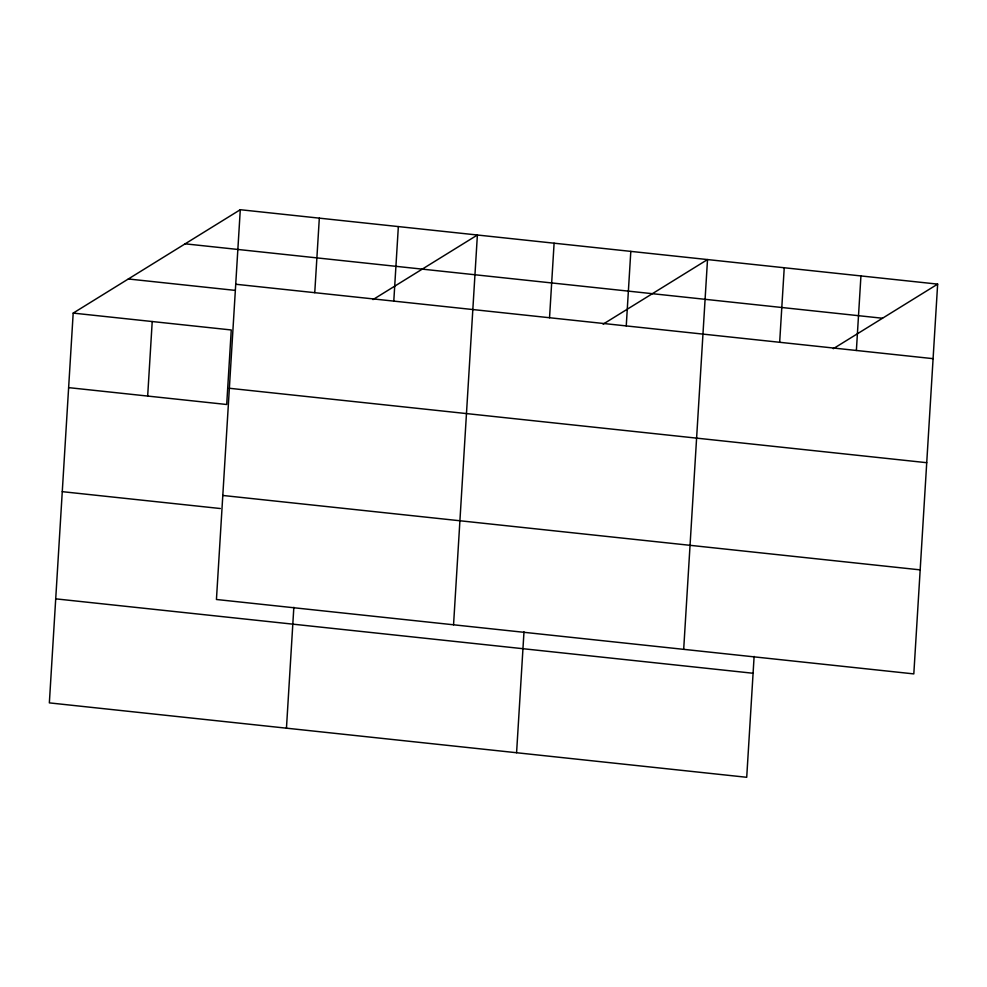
<?xml version="1.0" encoding="UTF-8"?>
<svg xmlns="http://www.w3.org/2000/svg" width="987" height="987" viewBox="0 0 987 987"><rect width="100%" height="100%" fill="white"/><g stroke="black" fill="none" stroke-linecap="round" stroke-linejoin="round"><path stroke-width="1.48" d="M240.285 209.713L216.437 599.491L913.814 673.899L937.65 284.12L240.285 209.713L73.186 313.101L49.35 702.88L746.715 777.287L754.117 656.417M147.668 396.058L152.22 321.528M286.452 728.172L293.842 607.301M314.754 292.683L319.319 218.152M393.788 301.121L398.353 226.578M453.551 624.796L477.387 235.017L373.012 299.592M516.583 752.736L523.986 631.853M549.537 317.74L554.102 243.197M626.251 325.92L630.804 251.389M683.683 649.347L707.519 259.569L603.143 324.143M779.668 342.292L784.233 267.761M856.383 350.471L860.935 275.941M833.275 348.707L937.65 284.12M185.137 243.826L882.514 318.246M235.72 284.244L933.085 358.663M128.335 278.976L234.721 290.338M73.186 313.101L231.254 329.966L226.702 404.497L68.634 387.632M229.354 388.273L926.731 462.693M222.803 495.462L920.168 569.869M62.267 491.662L220.335 508.527M55.716 598.85L753.081 673.257"/></g></svg>
